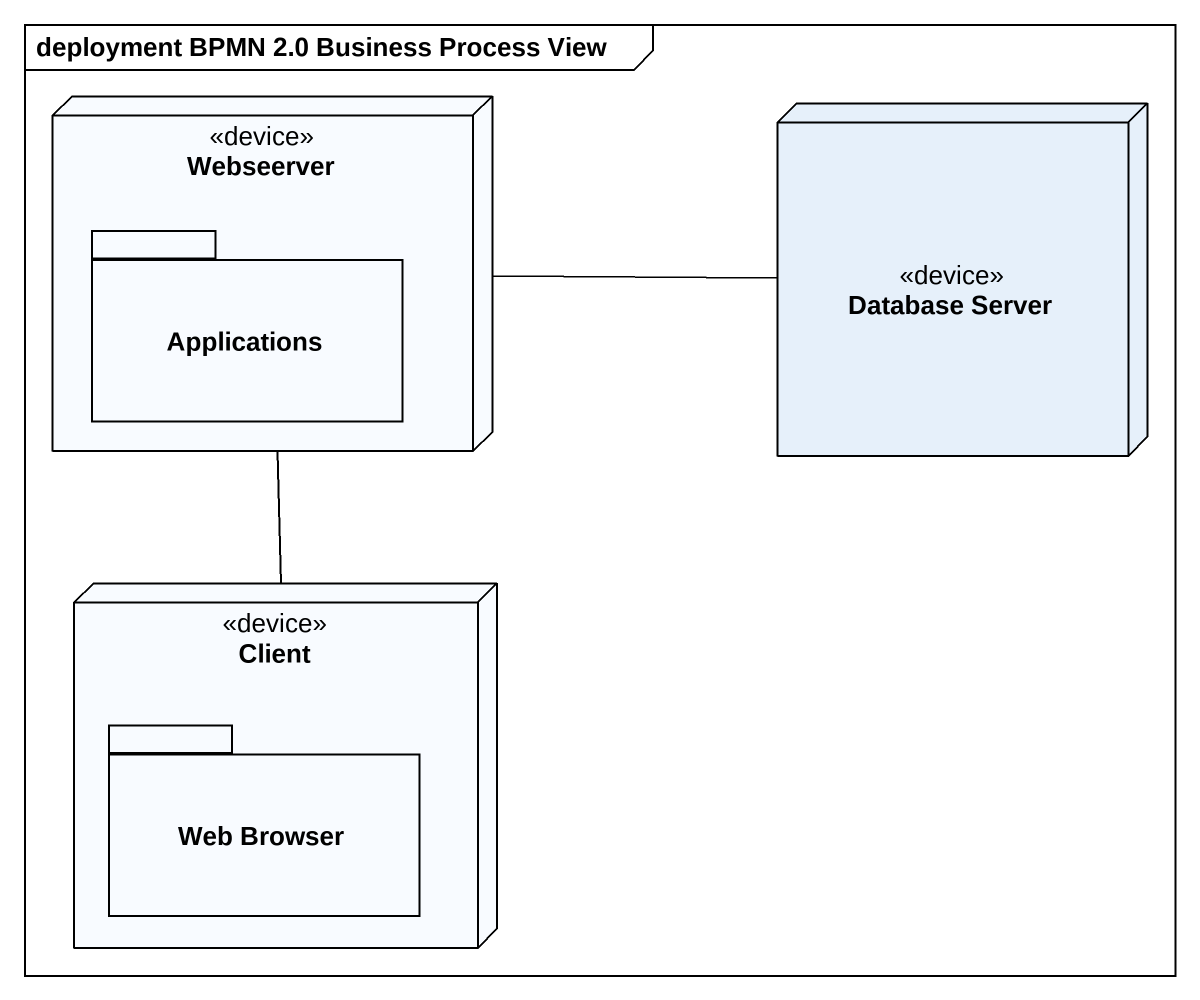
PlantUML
@startuml
mainframe deployment BPMN 2.0 Business Process View
node Webseerver <<device>> {
  package Applications {
  }
}
node "Database Server" as Database_Server <<device>>
node Client <<device>> {
  package "Web Browser" as Web_Browser {
  }
}
Webseerver -right- Database_Server
Webseerver -- Client
@enduml
